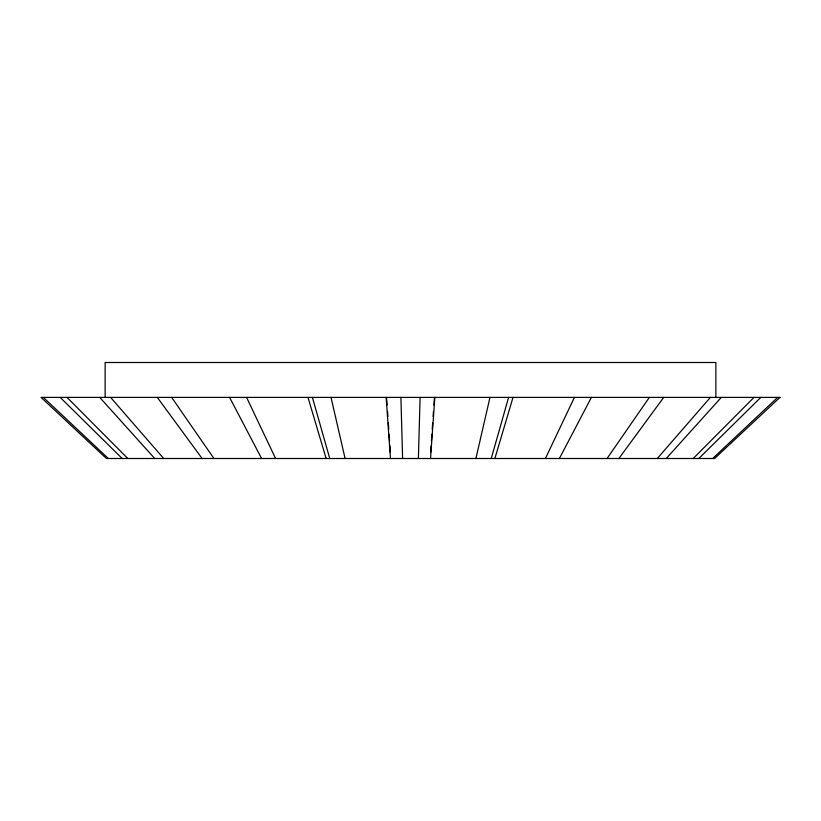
<?xml version="1.0" encoding="UTF-8"?>
<svg xmlns="http://www.w3.org/2000/svg" width="821" height="821" viewBox="0 0 821 821"><rect width="100%" height="100%" fill="white"/><g stroke="black" fill="none" stroke-linecap="round" stroke-linejoin="round"><path stroke-width="1.23" d="M418.392 458.498L420.095 397.405M430.645 452.135L431.087 445.772M431.436 440.682L431.877 434.319M432.226 429.229L432.667 422.866M433.108 416.504L433.467 411.413M433.909 405.051L434.35 398.678M430.543 458.498L434.853 397.405M475.913 458.498L489.973 397.405M491.245 458.498L508.599 397.405M494.868 458.498L513.012 397.405M545.411 458.498L574.423 397.405M559.388 458.498L591.407 397.405M607.078 458.498L649.339 397.405M618.89 458.498L663.696 397.405M657.313 458.498L710.381 397.405M666.283 458.498L721.279 397.405M693.211 458.498L753.986 397.405M698.804 458.498L760.79 397.405M712.669 458.498L777.641 397.405M43.359 397.405L108.331 458.498M60.21 397.405L122.196 458.498M67.014 397.405L127.789 458.498M99.721 397.405L154.717 458.498M110.619 397.405L163.687 458.498M157.304 397.405L202.11 458.498M171.661 397.405L213.922 458.498M229.593 397.405L261.612 458.498M246.577 397.405L275.589 458.498M307.988 397.405L326.132 458.498M312.401 397.405L329.755 458.498M331.027 397.405L345.087 458.498M386.147 397.405L390.457 458.498M386.65 398.678L387.091 405.051M387.533 411.413L387.892 416.504M388.333 422.866L388.774 429.229M389.123 434.319L389.565 440.682M389.913 445.772L390.355 452.135M400.905 397.405L402.608 458.498M715.871 397.405L715.871 362.502L105.129 362.502L105.129 397.405M779.95 397.405L714.578 458.498L106.422 458.498L41.05 397.405L779.95 397.405"/></g></svg>
